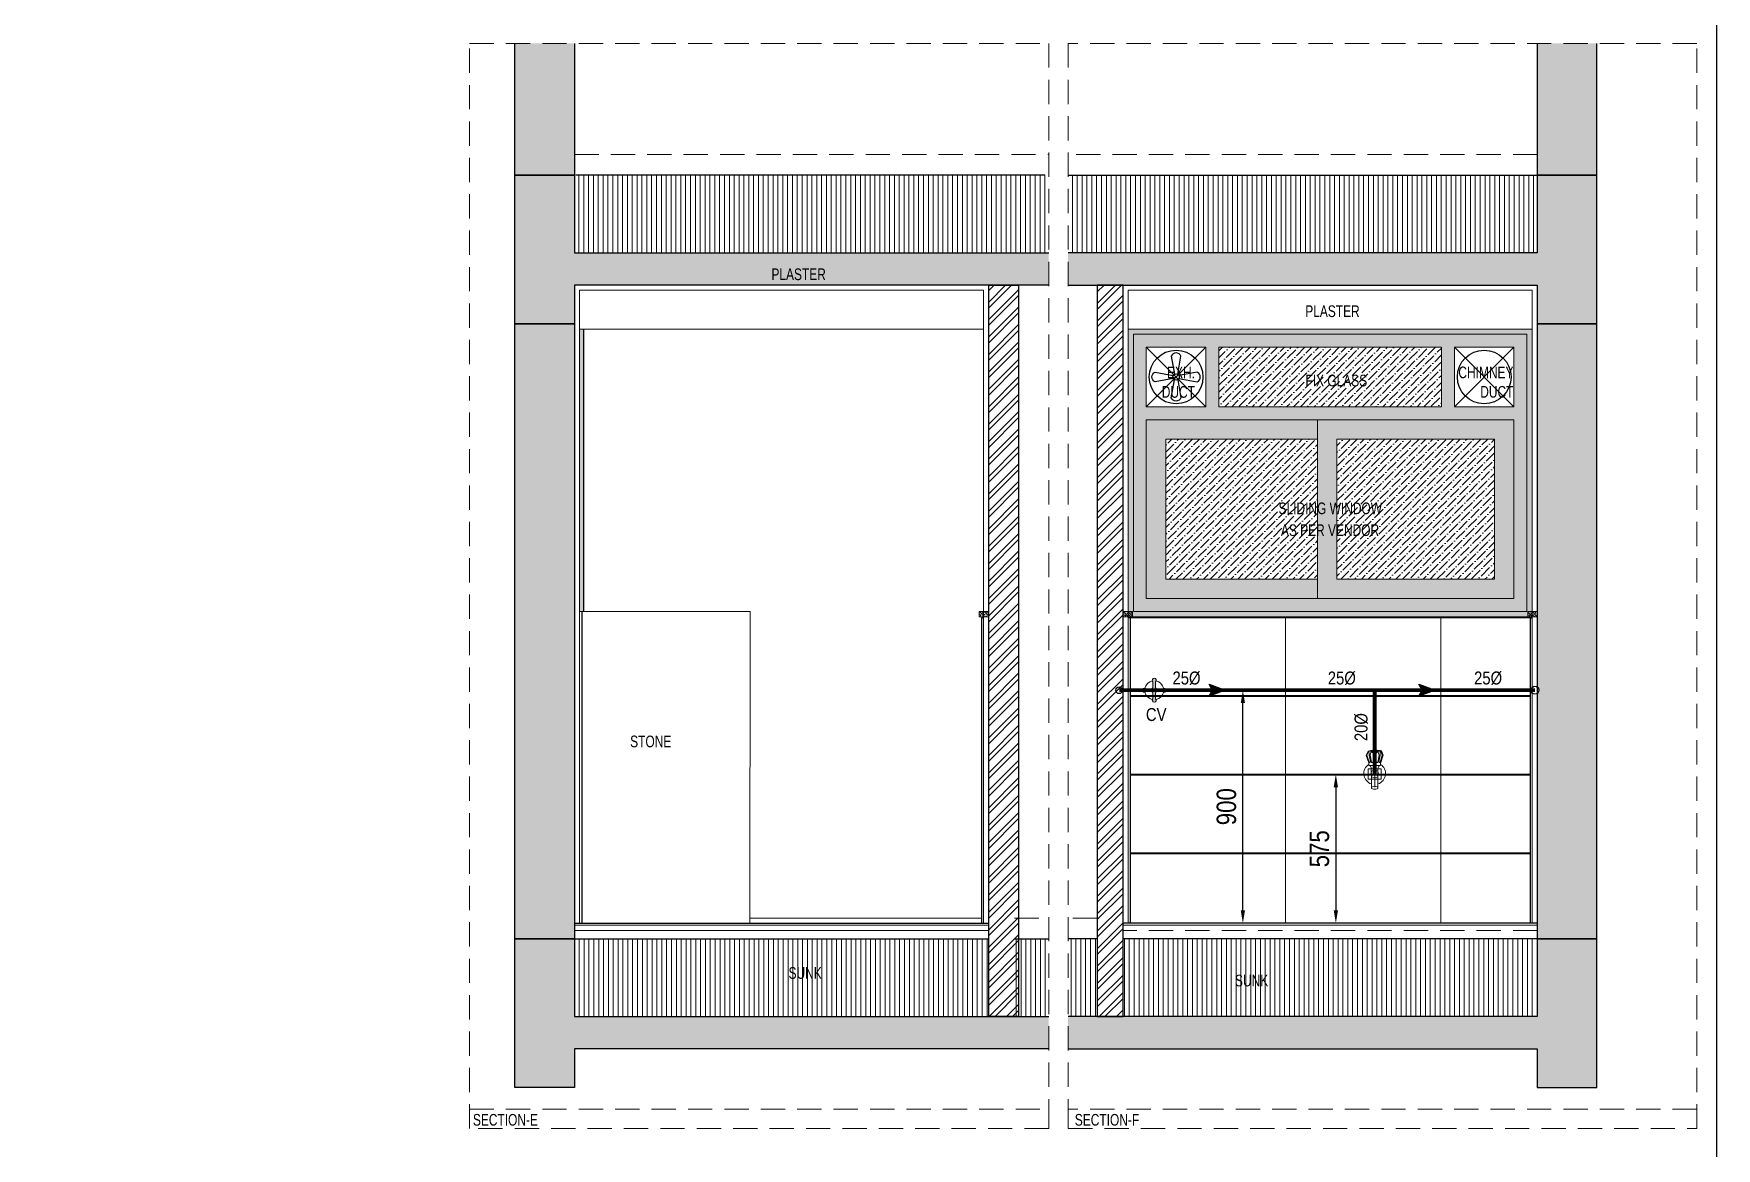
# Model space of a CAD drawing. Header units: inches. Extents: x 853900 to 962947, y 469960 to 560972.
# Drawn here: x 914928 to 921427, y 474296 to 478602 of the extents above; entities that cross this region are included whole.
import ezdxf
from ezdxf.enums import TextEntityAlignment as Align

# ---------------------------------------------------------------- set-up
doc = ezdxf.new("R2010")
doc.units = ezdxf.units.IN
doc.header["$LTSCALE"] = 750
doc.linetypes.add('HIDDEN', pattern=[0.375, 0.25, -0.125])
doc.linetypes.add('HIDDEN2', pattern=[0.1875, 0.125, -0.0625])
doc.layers.get('0').update_dxf_attribs({"color": 8})
doc.layers.get('Defpoints').update_dxf_attribs({"color": 8})
for name, color, linetype, lineweight in [('DOTTED LINE-MSA', 8, 'HIDDEN2', 13), ('e-ele01', 8, 'Continuous', 13), ('FILING-MSA', 8, 'Continuous', 9), ('g-dot', 8, 'HIDDEN', 9), ('g-ele-02', 8, 'Continuous', 9), ('g-ele-03', 8, 'Continuous', 5), ('g-ele-3', 8, 'Continuous', 0), ('g-fer', 8, 'Continuous', 9), ('g-text', 8, 'Continuous', 9), ('PLASTER', 8, 'Continuous', 9), ('sec-ha05', 8, 'Continuous', 15), ('SHEET', 8, 'Continuous', 13), ('STONE', 8, 'Continuous', 18), ('STONE HATCH-MSA', 253, 'Continuous', 9), ('WALL HATCH-MSA', 253, 'Continuous', 9), ('WALL-MSA', 8, 'Continuous', 30)]:
    doc.layers.add(name, color=color, linetype=linetype, lineweight=lineweight)
for name, color, linetype in [('FINISHES', 7, 'Continuous'), ('g-sol250', 8, 'Continuous'), ('P_DIM', 222, 'Continuous'), ('P_DOMESTIC GRAVITY PIPE', 3, 'Continuous'), ('P_SANITARY', 7, 'Continuous'), ('R.C.C HATCH-MSA', 253, 'Continuous'), ('R.C.C-MSA', 8, 'Continuous'), ('TILE SECTION', 8, 'Continuous')]:
    doc.layers.add(name, color=color, linetype=linetype)
doc.styles.add('arial unicode', font='swisscl.ttf', dxfattribs={"height": 45})
doc.styles.add('PLUMBING TEXT', font='ARIALN.TTF')
doc.dimstyles.new('PLUMBING DIM', dxfattribs={"dimscale": 50, "dimtxt": 1.5, "dimasz": 1, "dimexe": 1, "dimexo": 1, "dimgap": 0.5, "dimtad": 1, "dimdec": 1, "dimtxsty": 'PLUMBING TEXT', "dimcen": 1, "dimdle": 50, "dimclrd": 256, "dimclre": 256, "dimclrt": 256, "dimadec": 0, "dimazin": 0, "dimtfac": 1, "dimtdec": 1, "dimtmove": 0, "dimatfit": 3, "dimfxl": 50, "dimlwd": -1, "dimlwe": -1, "dimarcsym": 1})

# ---------------------------------------------------------------- blocks, each defined once
blk = doc.blocks.new('lkjh')
for p, q in [((-149885.7, -13553), (-149885.7, -13653)), ((-149935.7, -13603), (-149835.7, -13603))]:
    blk.add_line(p, q)
blk.add_lwpolyline([(-149910.7, -13623), (-149860.7, -13623), (-149860.7, -13583), (-149910.7, -13583)], close=True)
blk.add_circle((-149885.7, -13603), 15)
blk = doc.blocks.new('A$Cd3ed823a')
at = {"layer": 'P_SANITARY', "linetype": 'Continuous', "lineweight": 15}
for p, q in [((-12.8, -9.9), (-13.1, 21.2)), ((12.8, -9.9), (12.8, 21.2)), ((-12.8, -9.9), (-12.8, -52.9)), ((12.8, -9.9), (12.8, -52.9))]:
    blk.add_line(p, q, dxfattribs=at)
for points in [[(22.4, 32.8), (22.4, 41.4), (32.5, 72.6), (26.5, 89.7), (26.1, 89.8), (25.2, 89.9), (22, 90.5), (16.8, 91.3), (10.2, 91.9), (2.5, 92.1), (-6.2, 91.7), (-15.4, 90.7), (-24.7, 88.5), (-32.4, 72.2), (-22.6, 44), (-22.6, 32.8), (22.4, 32.8)], [(-30.5, 72.6), (-32.2, 72.6)], [(-29.7, 72.4), (-25.7, 84.4), (-25, 84.6), (-23.6, 84.8), (-22.1, 84.2), (-20.9, 82.2), (-21.2, 72), (-16.8, 48.8), (-16.8, 48.5), (-17, 47.8), (-17.6, 45.8), (-18.2, 45), (-19.2, 44.6), (-20.3, 44.8), (-21.7, 45.8), (-29.7, 72.4)], [(26.4, 88.8), (-22.7, 88.8)], [(-17.6, 72.6), (-22.4, 72.6)], [(-17.3, 72.6), (-14.3, 84.2), (-13.6, 84.6), (-12.3, 85.4), (-10.4, 85.4), (-9.4, 84.8), (-8.5, 83.4), (-3.7, 72.4), (-6.4, 46.6), (-7.1, 45.8), (-8.5, 44.6), (-10.5, 44.2), (-11.5, 44.8), (-12.3, 46), (-17.3, 72.6)], [(3.4, 72.6), (-3.3, 72.6)], [(17, 72.6), (13.9, 84.2), (13.3, 84.6), (11.9, 85.4), (10.1, 85.4), (9.1, 84.8), (8.2, 83.4), (3.4, 72.4), (6.1, 46.6), (6.8, 45.8), (8.2, 44.6), (10.2, 44.2), (11.1, 44.8), (12, 46), (17, 72.6)], [(29.4, 72.4), (25.3, 84.4), (24.8, 84.6), (23.3, 84.8), (21.8, 84.2), (20.6, 82.2), (20.9, 72), (16.5, 48.8), (16.5, 48.5), (16.7, 47.8), (17.3, 45.8), (17.9, 45), (18.9, 44.6), (20, 44.8), (21.4, 45.8), (29.4, 72.4)], [(20.6, 72.6), (17, 72.6)], [(32.4, 72.6), (29.4, 72.6)]]:
    blk.add_lwpolyline(points, dxfattribs=at)
for centre, radius, start, end in [((0, 1.9), 42, 122.54864, 252.29813), ((-28.4, 21.2), 15.3, 0, 49.57903), ((0, 1.9), 42, 287.70187, 57.81616), ((28.1, 21.2), 15.3, 130.42097, 180), ((0, -13.2), 13.2, 14.69561, 165.30439)]:
    blk.add_arc(centre, radius, start, end, dxfattribs=at)
blk.add_ellipse((0, -52.9), major_axis=(-12.8, 0), ratio=0.445426, dxfattribs=at)
blk = doc.blocks.new('*D610')
at = {"layer": 'Defpoints', "color": 0}
for p in [(920065.8, 475740.5, 0), (919957.8, 475165.5), (920045.7, 475165.5)]:
    blk.add_point(p, dxfattribs=at)
at = {"layer": 'P_DIM', "transparency": 16777216}
for p, q in [((920015.8, 475740.5), (919907.8, 475740.5)), ((919957.8, 475690.5), (919957.8, 475215.5)), ((919995.7, 475165.5), (919907.8, 475165.5))]:
    blk.add_line(p, q, dxfattribs=at)
for points in [[(919949.4, 475690.5), (919966.1, 475690.5), (919957.8, 475740.5)], [(919949.4, 475215.5), (919966.1, 475215.5), (919957.8, 475165.5)]]:
    blk.add_solid(points, dxfattribs=at)
at = {"layer": 'P_DIM', "transparency": 16777216, "insert": (919894.6, 475453), "char_height": 75, "attachment_point": 5, "rotation": 90, "style": 'PLUMBING TEXT'}
blk.add_mtext('575', dxfattribs=at)
blk = doc.blocks.new('ARR')
at = {"ltscale": 0.025}
h = blk.add_hatch(color=256, dxfattribs=at)
edge = h.paths.add_edge_path()
edge.add_line((249, 94), (0, 0))
edge.add_line((0, 0), (249, -94))
edge.add_line((249, -94), (200, 0))
edge.add_line((200, 0), (249, 94))
at = {"color": 7, "linetype": 'Continuous', "ltscale": 0.025}
blk.add_lwpolyline([(249, 94), (0, 0), (249, -94), (200, 0)], close=True, dxfattribs=at)
blk = doc.blocks.new('*D611')
at = {"layer": 'Defpoints', "color": 0}
for p in [(919598.7, 476065.5), (919698.8, 476065.5), (919657.6, 475165.5)]:
    blk.add_point(p, dxfattribs=at)
at = {"layer": 'P_DIM', "transparency": 16777216}
for p, q in [((919648.8, 476065.5), (919548.7, 476065.5)), ((919598.7, 475215.5), (919598.7, 476015.5)), ((919607.6, 475165.5), (919548.7, 475165.5))]:
    blk.add_line(p, q, dxfattribs=at)
for points in [[(919590.4, 476015.5), (919607, 476015.5), (919598.7, 476065.5)], [(919590.4, 475215.5), (919607, 475215.5), (919598.7, 475165.5)]]:
    blk.add_solid(points, dxfattribs=at)
at = {"layer": 'P_DIM', "transparency": 16777216, "insert": (919535.4, 475615.5), "char_height": 75, "attachment_point": 5, "rotation": 90, "style": 'PLUMBING TEXT'}
blk.add_mtext('900', dxfattribs=at)
blk = doc.blocks.new('Mster cock')
at = {"linetype": 'ByBlock', "ltscale": 10}
h = blk.add_hatch(color=253, dxfattribs=at)
h.set_gradient(color1=(185, 185, 166), name='INVSPHERICAL')
h.paths.add_polyline_path([(1334008.8, -783381.6), (1333995.8, -783381.6, 0.130618), (1333993.6, -783379.4), (1333993.6, -783366.4, 2.494968), (1333987.6, -783366.4), (1333987.6, -783379.4, 0.130618), (1333985.4, -783381.6), (1333972.5, -783381.6, 2.494968), (1333972.5, -783387.6), (1333985.4, -783387.6, 0.130618), (1333987.6, -783389.7), (1333987.6, -783402.7, 2.494968), (1333993.6, -783402.7), (1333993.6, -783389.7, 0.130618), (1333995.8, -783387.6), (1334008.8, -783387.6, 2.494968)])
at = {"layer": 'FINISHES', "color": 251, "lineweight": 9}
for p, q in [((1333987.6, -783379.4), (1333987.6, -783366.4)), ((1333993.6, -783379.4), (1333993.6, -783366.4)), ((1333985.4, -783381.6), (1333972.5, -783381.6)), ((1333985.4, -783387.6), (1333972.5, -783387.6)), ((1333987.6, -783389.7), (1333987.6, -783402.7)), ((1333993.6, -783389.7), (1333993.6, -783402.7)), ((1333995.8, -783381.6), (1334008.8, -783381.6)), ((1333995.8, -783387.6), (1334008.8, -783387.6))]:
    blk.add_line(p, q, dxfattribs=at)
for centre, radius, start, end in [((1333969.3, -783384.6), 4.34, 43.6825, 316.3175), ((1333990.6, -783384.6), 20.4, 101.7101, 168.2899), ((1333990.6, -783384.6), 5.98, 120.1166, 149.8834), ((1333990.6, -783363.3), 4.34, 313.6825, 226.3175), ((1333990.6, -783384.6), 5.98, 30.1166, 59.8834), ((1333990.6, -783384.6), 20.4, 11.7101, 78.2899), ((1334011.9, -783384.6), 4.34, 223.6825, 136.3175), ((1333990.6, -783384.6), 20.4, 191.7101, 258.2899), ((1333990.6, -783384.6), 5.98, 210.1166, 239.8834), ((1333990.6, -783405.8), 4.34, 133.6825, 46.3175), ((1333990.6, -783384.6), 5.98, 300.1166, 329.8834), ((1333990.6, -783384.6), 20.4, 281.7101, 348.2899)]:
    blk.add_arc(centre, radius, start, end, dxfattribs=at)

msp = doc.modelspace()

# ---------------------------------------------------------------- hatches: boundary and pattern name
at = {"layer": 'FILING-MSA'}
h = msp.add_hatch(dxfattribs=at)
h.set_pattern_fill('ANSI31', color=256, scale=150, angle=45)
h.set_pattern_definition([(90, (-891309.844, -287790.19), (-18.75, 0), [])])
h.paths.add_polyline_path([(918834.13, 477755.51), (918834.13, 478055.51), (917022.16, 478055.51), (917022.16, 477755.51)])
h = msp.add_hatch(dxfattribs=at)
h.set_pattern_fill('ANSI31', color=256, scale=150, angle=45)
h.set_pattern_definition([(90, (-891334.844, -287790.19), (-18.75, 0), [])])
h.paths.add_polyline_path([(918923.79, 477755.51), (918923.79, 478055.51), (920735.76, 478055.51), (920735.76, 477755.51)])
h = msp.add_hatch(dxfattribs=at)
h.set_pattern_fill('ANSI31', color=256, scale=150, angle=45)
h.set_pattern_definition([(90, (-894083.252, -290740.19), (-18.75, 0), [])])
h.paths.add_polyline_path([(918616.9, 475105.51), (918616.9, 474805.51), (917016.9, 474805.51), (917016.9, 475105.51)])
h.paths.add_polyline_path([(918716.9, 474805.51), (918716.9, 475105.51), (918848.79, 475105.51), (918848.79, 474805.51)])
h = msp.add_hatch(dxfattribs=at)
h.set_pattern_fill('ANSI31', color=256, scale=150, angle=45)
h.set_pattern_definition([(90, (-894583.705, -290740.19), (-18.75, 0), [])])
h.paths.add_polyline_path([(919135.76, 474805.51), (919135.76, 475105.51), (920735.76, 475105.51), (920735.76, 474805.51)])
h.paths.add_polyline_path([(919035.76, 475105.51), (919035.76, 474805.51), (918923.79, 474805.51), (918923.79, 475105.51)])
at = {"layer": 'g-sol250', "ltscale": 750}
h = msp.add_hatch(color=46, dxfattribs=at)
h.dxf.hatch_style = 1
h.paths.add_polyline_path([(917053.18, 477460.51), (917036.9, 477460.51), (917036.76, 476369.51), (917053.04, 476369.51)])
at = {"layer": 'g-sol250'}
h = msp.add_hatch(color=251, dxfattribs=at)
h.dxf.hatch_style = 1
h.paths.add_polyline_path([(919175.76, 477440.51), (919175.76, 476369.51), (920695.76, 476369.51), (920695.76, 477440.51)])
h.paths.add_polyline_path([(919505.76, 477160.51), (919505.76, 477390.51), (920365.76, 477390.51), (920365.76, 477160.51)], flags=16)
h.paths.add_polyline_path([(920415.76, 477160.51), (920415.76, 477390.51), (920645.76, 477390.51), (920645.76, 477160.51)], flags=16)
h.paths.add_polyline_path([(919455.76, 477160.51), (919225.76, 477160.51), (919225.76, 477390.51), (919455.76, 477390.51)], flags=16)
h.paths.add_polyline_path([(920645.76, 477110.51), (920645.76, 476419.51), (919225.76, 476419.51), (919225.76, 477110.51)], flags=16)
h.paths.add_polyline_path([(919733.91, 476648.55), (920121.96, 476648.55), (920121.96, 476718.83), (919733.91, 476718.83)], flags=8)
h.paths.add_polyline_path([(919724.76, 476732.85), (920158.63, 476732.85), (920158.63, 476803.27), (919724.76, 476803.27)], flags=8)
h.paths.add_polyline_path([(919828.57, 477226.63), (920084.27, 477226.63), (920084.27, 477297.05), (919828.57, 477297.05)], flags=8)
h.paths.add_polyline_path([(920570.76, 477035.51), (920570.76, 476494.51), (919962.01, 476494.51), (919962.01, 477035.51)], flags=0)
h = msp.add_hatch(color=253, dxfattribs=at)
h.paths.add_polyline_path([(919887.01, 477110.51), (919225.76, 477110.51), (919225.76, 476419.51), (919887.01, 476419.51)])
h.paths.add_polyline_path([(920645.76, 477110.51), (919887.01, 477110.51), (919887.01, 476419.51), (920645.76, 476419.51)])
h.paths.add_polyline_path([(919887.01, 477035.51), (919300.76, 477035.51), (919300.76, 476494.51), (919887.01, 476494.51)], flags=17)
h.paths.add_polyline_path([(920570.76, 477035.51), (919962.01, 477035.51), (919962.01, 476494.51), (920570.76, 476494.51)], flags=16)
h = msp.add_hatch(dxfattribs=at)
h.set_pattern_fill('ANSI33', color=46, scale=2, angle=270, style=0)
h.set_pattern_definition([(135, (-16198179.631, -32662071.671), (-8.980256121, -8.980256121), []), (135, (-16198179.631, -32662062.691), (-8.980256121, -8.980256121), [6.35, -3.175])])
h.paths.add_polyline_path([(918616.9, 476369.45), (918580.9, 476369.45), (918580.9, 476349.45), (918616.9, 476349.45)])
h = msp.add_hatch(dxfattribs=at)
h.set_pattern_fill('ANSI33', color=46, scale=2, angle=270, style=0)
h.set_pattern_definition([(135, (-16195558.572, -32662071.609), (-8.980256121, -8.980256121), []), (135, (-16195558.572, -32662062.629), (-8.980256121, -8.980256121), [6.35, -3.175])])
h.paths.add_polyline_path([(919135.76, 476369.51), (919171.76, 476369.51), (919171.76, 476349.51), (919135.76, 476349.51)])
h = msp.add_hatch(dxfattribs=at)
h.set_pattern_fill('ANSI33', color=46, scale=2, angle=270, style=0)
h.set_pattern_definition([(135, (-16197122.572, -32662071.609), (-8.980256121, -8.980256121), []), (135, (-16197122.572, -32662062.629), (-8.980256121, -8.980256121), [6.35, -3.175])])
h.paths.add_polyline_path([(920699.76, 476369.51), (920735.76, 476369.51), (920735.76, 476349.51), (920699.76, 476349.51)])
at = {"layer": 'R.C.C HATCH-MSA'}
h = msp.add_hatch(color=256, dxfattribs=at)
h.dxf.hatch_style = 1
h.paths.add_polyline_path([(917016.9, 478564.4), (916786.9, 478564.4), (916786.9, 477755.51), (917016.9, 477755.51)])
h = msp.add_hatch(color=256, dxfattribs=at)
h.dxf.hatch_style = 1
h.paths.add_polyline_path([(920735.76, 478564.4), (920965.76, 478564.4), (920965.76, 477755.51), (920735.76, 477755.51)])
h = msp.add_hatch(color=256, dxfattribs=at)
h.dxf.hatch_style = 1
h.paths.add_polyline_path([(918848.79, 477755.51), (918848.79, 477630.51), (917016.9, 477630.51), (917016.9, 477480.51), (916786.9, 477480.51), (916786.9, 477755.51)])
h = msp.add_hatch(color=256, dxfattribs=at)
h.dxf.hatch_style = 1
h.paths.add_polyline_path([(918923.79, 477630.51), (918923.79, 477755.51), (920965.76, 477755.51), (920965.76, 477480.51), (920735.76, 477480.51), (920735.76, 477630.51)])
h = msp.add_hatch(color=256, dxfattribs=at)
h.dxf.hatch_style = 1
h.paths.add_polyline_path([(916786.9, 477482.51), (917016.9, 477482.51), (917016.9, 474805.51), (916786.9, 474805.51)])
h = msp.add_hatch(color=256, dxfattribs=at)
h.dxf.hatch_style = 1
h.paths.add_polyline_path([(920965.76, 477482.51), (920735.76, 477482.51), (920735.76, 474805.51), (920965.76, 474805.51)])
h = msp.add_hatch(color=256, dxfattribs=at)
h.dxf.hatch_style = 1
h.paths.add_polyline_path([(918848.79, 474805.51), (918848.79, 474680.51), (917016.9, 474680.51), (917016.9, 474530.51), (916786.9, 474530.51), (916786.9, 474805.51)])
h = msp.add_hatch(color=256, dxfattribs=at)
h.dxf.hatch_style = 1
h.paths.add_polyline_path([(918923.79, 474680.51), (918923.79, 474805.51), (920965.76, 474805.51), (920965.76, 474530.51), (920735.76, 474530.51), (920735.76, 474680.51)])
at = {"layer": 'sec-ha05', "ltscale": 300}
h = msp.add_hatch(dxfattribs=at)
h.set_pattern_fill('ANSI36', color=149, scale=150, style=0)
h.set_pattern_definition([(45, (1201924.935, 432873.086), (9.9436891, 36.4601934), [46.875, -9.375, 0, -9.375])])
h.paths.add_polyline_path([(920365.76, 477390.51), (920365.76, 477160.51), (919505.76, 477160.51), (919505.76, 477390.51)])
h.paths.add_polyline_path([(920570.76, 477035.51), (920570.76, 476494.51), (919962.01, 476494.51), (919962.01, 477035.51)])
h.paths.add_polyline_path([(919300.76, 476494.51), (919300.76, 477035.51), (919887.01, 477035.51), (919887.01, 476494.51)])
at = {"layer": 'STONE HATCH-MSA', "ltscale": 750}
h = msp.add_hatch(color=256, dxfattribs=at)
h.dxf.hatch_style = 1
h.paths.add_polyline_path([(920695.76, 476369.51), (919175.76, 476369.51), (919175.76, 477440.51), (920695.76, 477440.51)], flags=16)
h.paths.add_polyline_path([(920715.76, 476349.51), (919155.76, 476349.51), (919155.76, 477460.51), (920715.76, 477460.51)])
at = {"layer": 'WALL HATCH-MSA'}
h = msp.add_hatch(dxfattribs=at)
h.set_pattern_fill('ANSI32', color=256, scale=5)
h.set_pattern_definition([(45, (-8809.7, -32481.777), (-33.6759605, 33.6759605), []), (45, (-8787.25, -32481.777), (-33.6759605, 33.6759605), [])])
h.paths.add_polyline_path([(918731.9, 474805.51), (918616.9, 474805.51), (918616.9, 477630.51), (918731.9, 477630.51)])
h = msp.add_hatch(dxfattribs=at)
h.set_pattern_fill('ANSI32', color=256, scale=5)
h.set_pattern_definition([(45, (-9260.52, -32481.777), (-33.6759605, 33.6759605), []), (45, (-9238.07, -32481.777), (-33.6759605, 33.6759605), [])])
h.paths.add_polyline_path([(919035.76, 474805.51), (919135.76, 474805.51), (919135.76, 477630.51), (919035.76, 477630.51)])

# ---------------------------------------------------------------- linework, layer by layer
at = {"layer": 'Defpoints', "color": 14}
msp.add_lwpolyline([(921427.38, 469960.41), (906927.38, 469960.41), (906927.38, 482672.28), (921427.38, 482672.28)], close=True, dxfattribs=at)
at = {"layer": 'DOTTED LINE-MSA'}
for p, q in [((917016.9, 478135.51), (918848.79, 478135.51)), ((920735.76, 478135.51), (918923.79, 478135.51)), ((918716.9, 475185.51), (918848.79, 475185.51)), ((919035.76, 475185.51), (918923.79, 475185.51)), ((920735.76, 475137.51), (919135.76, 475137.51))]:
    msp.add_line(p, q, dxfattribs=at)
at = {"layer": 'e-ele01', "lineweight": 30, "elevation": 0}
for points in [[(919346.98, 477286.29), (919359.42, 477356.37, 0.6666667), (919322.1, 477356.37), (919334.54, 477286.29)], [(919329.99, 477269.29), (919259.91, 477256.86, -0.6666667), (919259.91, 477294.17), (919329.99, 477281.73)], [(919346.98, 477264.74), (919359.42, 477194.66, -0.6666667), (919322.1, 477194.66), (919334.54, 477264.74)], [(919351.53, 477269.29), (919421.61, 477256.86, 0.6666667), (919421.61, 477294.17), (919351.53, 477281.73)]]:
    msp.add_lwpolyline(points, format="xyb", dxfattribs=at)
at = {"layer": 'e-ele01', "lineweight": 30}
for centre, radius in [((919340.76, 477275.51), 103.66), ((920530.76, 477275.51), 103.66), ((919340.76, 477275.51), 12.44)]:
    msp.add_circle(centre, radius, dxfattribs=at)
at = {"layer": 'g-dot', "ltscale": 150}
for p, q in [((919225.76, 477390.51), (919455.76, 477160.51)), ((919455.76, 477390.51), (919225.76, 477160.51)), ((920645.76, 477390.51), (920415.76, 477160.51)), ((920415.76, 477390.51), (920645.76, 477160.51))]:
    msp.add_line(p, q, dxfattribs=at)
at = {"layer": 'g-ele-02', "ltscale": 250}
for p, q in [((917695.01, 476369.51, 0), (917694.84, 475165.51, 0)), ((920715.76, 476345.51), (919155.76, 476345.51)), ((919163.76, 476045.58, 0), (920707.76, 476045.58, 0)), ((919163.76, 476041.58, 0), (920707.76, 476041.58, 0)), ((919163.76, 475741.58, 0), (920707.76, 475741.58, 0)), ((919163.76, 475737.58, 0), (920707.76, 475737.58, 0)), ((919163.76, 475437.58, 0), (920707.76, 475437.58, 0)), ((919163.76, 475433.58, 0), (920707.76, 475433.58, 0))]:
    msp.add_line(p, q, dxfattribs=at)
for points in [[(920715.76, 476349.51), (919155.76, 476349.51), (919155.76, 477460.51), (920715.76, 477460.51)], [(920695.76, 476369.51), (919175.76, 476369.51), (919175.76, 477440.51), (920695.76, 477440.51)], [(920695.76, 477440.51), (919175.76, 477440.51), (919175.76, 476369.51), (920695.76, 476369.51)]]:
    msp.add_lwpolyline(points, close=True, dxfattribs=at)
for points in [[(917695, 476369.51), (917036.9, 476369.51)], [(919763.76, 476345.51), (919763.76, 475165.51)], [(920363.76, 476345.51), (920363.76, 475165.51)]]:
    msp.add_lwpolyline(points, dxfattribs=at)
at = {"layer": 'g-ele-03'}
msp.add_line((918588.9, 475185.51, 0), (917694.84, 475185.51, 0), dxfattribs=at)
for points in [[(919225.76, 477390.51), (919455.76, 477390.51), (919455.76, 477160.51), (919225.76, 477160.51)], [(920365.76, 477390.51), (919505.76, 477390.51), (919505.76, 477160.51), (920365.76, 477160.51)], [(920645.76, 477390.51), (920415.76, 477390.51), (920415.76, 477160.51), (920645.76, 477160.51)], [(919887.01, 477110.51), (919225.76, 477110.51), (919225.76, 476419.51), (919887.01, 476419.51)], [(920645.76, 477110.51), (919225.76, 477110.51), (919225.76, 476419.51), (920645.76, 476419.51)], [(920645.76, 477110.51), (919887.01, 477110.51), (919887.01, 476419.51), (920645.76, 476419.51)], [(919887.01, 477035.51), (919300.76, 477035.51), (919300.76, 476494.51), (919887.01, 476494.51)], [(920570.76, 477035.51), (919962.01, 477035.51), (919962.01, 476494.51), (920570.76, 476494.51)]]:
    msp.add_lwpolyline(points, close=True, dxfattribs=at)
at = {"layer": 'g-ele-3'}
for p, q in [((918596.9, 477460.51), (917036.9, 477460.51)), ((920715.76, 477460.51), (919155.76, 477460.51))]:
    msp.add_line(p, q, dxfattribs=at)
at = {"layer": 'P_DOMESTIC GRAVITY PIPE', "const_width": 15}
msp.add_lwpolyline([(919121.14, 476065.51), (920726.64, 476065.51)], dxfattribs=at)
at = {"layer": 'P_DOMESTIC GRAVITY PIPE', "const_width": 15, "elevation": 0}
msp.add_lwpolyline([(920107.76, 475741.58), (920107.76, 476065.51)], dxfattribs=at)
at = {"layer": 'P_DOMESTIC GRAVITY PIPE'}
for centre, radius in [((919121.14, 476065.51), 13.12), ((920726.64, 476065.51), 15.4)]:
    msp.add_circle(centre, radius, dxfattribs=at)
at = {"layer": 'PLASTER'}
for p, q in [((917016.9, 475157.51), (918616.9, 475157.51)), ((920735.76, 475157.51), (919135.76, 475157.51)), ((917016.9, 475137.51), (918616.9, 475137.51))]:
    msp.add_line(p, q, dxfattribs=at)
for points in [[(917036.9, 475165.51), (917036.9, 477480.51), (917036.9, 477610.51), (918596.9, 477610.51), (918596.9, 475165.51)], [(920715.76, 475165.51), (920715.76, 477480.51), (920715.76, 477610.51), (919155.76, 477610.51), (919155.76, 475165.51)]]:
    msp.add_lwpolyline(points, dxfattribs=at)
at = {"layer": 'R.C.C-MSA'}
for points in [[(917016.9, 478564.4), (917016.9, 478055.51), (916786.9, 478055.51), (916786.9, 478564.4)], [(920735.76, 478564.4), (920735.76, 478055.51), (920965.76, 478055.51), (920965.76, 478564.4)], [(918848.79, 477630.51), (917016.9, 477630.51), (917016.9, 477480.51), (916786.9, 477480.51), (916786.9, 478055.51), (917016.9, 478055.51), (917016.9, 477755.51), (918848.79, 477755.51)], [(918923.79, 477630.51), (920735.76, 477630.51), (920735.76, 477480.51), (920965.76, 477480.51), (920965.76, 478055.51), (920735.76, 478055.51), (920735.76, 477755.51), (918923.79, 477755.51)], [(918848.79, 474680.51), (917016.9, 474680.51), (917016.9, 474530.51), (916786.9, 474530.51), (916786.9, 475105.51), (917016.9, 475105.51), (917016.9, 474805.51), (918848.79, 474805.51)], [(918923.79, 474680.51), (920735.76, 474680.51), (920735.76, 474530.51), (920965.76, 474530.51), (920965.76, 475105.51), (920735.76, 475105.51), (920735.76, 474805.51), (918923.79, 474805.51)]]:
    msp.add_lwpolyline(points, dxfattribs=at)
for points in [[(916786.9, 477480.51), (917016.9, 477480.51), (917016.9, 475105.51), (916786.9, 475105.51)], [(920965.76, 477480.51), (920735.76, 477480.51), (920735.76, 475105.51), (920965.76, 475105.51)]]:
    msp.add_lwpolyline(points, close=True, dxfattribs=at)
at = {"layer": 'SHEET', "linetype": 'HIDDEN', "ltscale": 0.5}
for points in [[(916611.84, 478564.4), (918848.79, 478564.4), (918848.79, 474372.19), (916611.84, 474372.19)], [(921352.38, 478564.4), (918923.79, 478564.4), (918923.79, 474372.19), (921352.38, 474372.19)], [(918848.79, 474372.19), (916611.84, 474372.19), (916611.84, 474447.19), (918848.79, 474447.19)], [(918923.79, 474372.19), (921352.38, 474372.19), (921352.38, 474447.19), (918923.79, 474447.19)]]:
    msp.add_lwpolyline(points, close=True, dxfattribs=at)
at = {"layer": 'STONE', "color": 7}
for points in [[(918580.63, 476349.45), (918580.63, 476369.45), (918616.9, 476369.45), (918616.9, 476349.45)], [(919171.76, 476349.51), (919171.76, 476369.51), (919135.76, 476369.51), (919135.76, 476349.51)], [(920735.76, 476349.51), (920735.76, 476369.51), (920699.76, 476369.51), (920699.76, 476349.51)]]:
    msp.add_lwpolyline(points, close=True, dxfattribs=at)
at = {"layer": 'TILE SECTION', "ltscale": 10000}
for p, q in [((917044.9, 476369.51), (917044.9, 475165.51)), ((920707.76, 476345.51, 0), (920715.76, 476345.51, 0))]:
    msp.add_line(p, q, dxfattribs=at)
at = {"layer": 'TILE SECTION'}
for p, q in [((917016.9, 475165.51), (918616.9, 475165.51)), ((920735.76, 475165.51), (919135.76, 475165.51))]:
    msp.add_line(p, q, dxfattribs=at)
for points in [[(917053.18, 476369.51), (917053.18, 477460.51)], [(918596.9, 476345.45), (918588.9, 476345.45), (918588.9, 475165.51), (918588.9, 475165.51)], [(919163.76, 476345.51), (919163.76, 475165.51)], [(920707.76, 476345.51), (920707.76, 475165.51)]]:
    msp.add_lwpolyline(points, dxfattribs=at)
at = {"layer": 'WALL-MSA'}
for p, q in [((918834.13, 478055.51), (917022.16, 478055.51)), ((918923.79, 478055.51), (920735.76, 478055.51)), ((917016.9, 475105.51), (918616.9, 475105.51)), ((918716.9, 475105.51), (918848.79, 475105.51)), ((919035.76, 475105.51), (918923.79, 475105.51)), ((920735.76, 475105.51), (919135.76, 475105.51))]:
    msp.add_line(p, q, dxfattribs=at)
for points in [[(918731.9, 474805.51), (918616.9, 474805.51), (918616.9, 477630.51), (918731.9, 477630.51)], [(919035.76, 474805.51), (919135.76, 474805.51), (919135.76, 477630.51), (919035.76, 477630.51)]]:
    msp.add_lwpolyline(points, close=True, dxfattribs=at)

# ---------------------------------------------------------------- block references
at = {"layer": 'g-fer'}
msp.add_blockref('lkjh', (1069993.48, 489344.61, 0), dxfattribs=at)
at = {"layer": 'P_DOMESTIC GRAVITY PIPE', "xscale": -0.25, "yscale": 0.25, "zscale": 0.25}
for p in [(919530.36, 476065.51), (920341.14, 476065.51)]:
    msp.add_blockref('ARR', p, dxfattribs=at)
at = {"layer": 'P_SANITARY', "color": 6, "linetype": 'ByBlock', "xscale": -1.804123994418928, "yscale": 1.804123994418928, "zscale": 1.804123994418928}
msp.add_blockref('Mster cock', (3325940.71, 1889388.38), dxfattribs=at)
at = {"layer": 'P_SANITARY', "color": 1}
msp.add_blockref('A$Cd3ed823a', (920107.76, 475741.58, 0), dxfattribs=at)

# ---------------------------------------------------------------- texts
at = {"layer": 'g-text', "style": 'arial unicode'}
for p in [(917777.69, 477672.33), (919839.6, 477529.65)]:
    msp.add_text('PLASTER', height=45, dxfattribs=at).set_placement(p, align=Align.MIDDLE_LEFT)
for s, p in [('FIX GLASS', (919840.31, 477239.34, 1811.48)), ('SLIDING WINDOW ', (919736.49, 476745.56, 1811.48)), ('AS PER VENDOR', (919745.62, 476661.23, 1811.48)), ('SECTION-E', (916624.74, 474383.44)), ('SECTION-F', (918949.52, 474383.44))]:
    msp.add_text(s, height=45, dxfattribs=at).set_placement(p)
msp.add_text('STONE', height=45, dxfattribs=at).set_placement((917391.04, 475867.57, 0), align=Align.MIDDLE_RIGHT)
for p in [(917907.93, 474973.17, 0), (919632.44, 474943.95, 0)]:
    msp.add_text('SUNK', height=45, dxfattribs=at).set_placement(p, align=Align.MIDDLE_CENTER)
at = {"layer": 'g-text', "char_height": 45, "width": 227.645, "attachment_point": 9, "style": 'arial unicode'}
for s, insert in [('EXH. \\PDUCT', (919413.53, 477194.64, 0)), ('CHIMNEY \\PDUCT', (920643.63, 477195.16))]:
    msp.add_mtext(s, dxfattribs=dict(at, insert=insert))
at = {"layer": 'P_DOMESTIC GRAVITY PIPE', "style": 'PLUMBING TEXT'}
for p in [(919326.88, 476087.68), (919926.69, 476087.68), (920491.66, 476087.68)]:
    msp.add_text('25%%C', height=50, dxfattribs=at).set_placement(p)
msp.add_text('20%%C', height=50, rotation=90, dxfattribs=at).set_placement((920079.98, 475868.91))
at = {"layer": 'P_SANITARY', "style": 'PLUMBING TEXT'}
msp.add_text('CV', height=50, dxfattribs=at).set_placement((919224.16, 475946.58, 0))

# ---------------------------------------------------------------- dimensions: what is measured, and where the dimension line sits
at = {"layer": 'P_DIM'}
for base, p1, p2, picture, middle in [((919598.7, 476065.51), (919657.64, 475165.51), (919698.82, 476065.51), '*D611', (919535.41, 475615.51)), ((919957.76, 475165.51), (920065.76, 475740.48, 0), (920045.68, 475165.51), '*D610', (919894.62, 475452.99))]:
    dim = msp.add_linear_dim(base=base, p1=p1, p2=p2, angle=90, dimstyle='PLUMBING DIM', dxfattribs=at)
    dim.commit()
    dim.dimension.update_dxf_attribs({"geometry": picture, "text_midpoint": middle})

doc.saveas('drawing.dxf')
